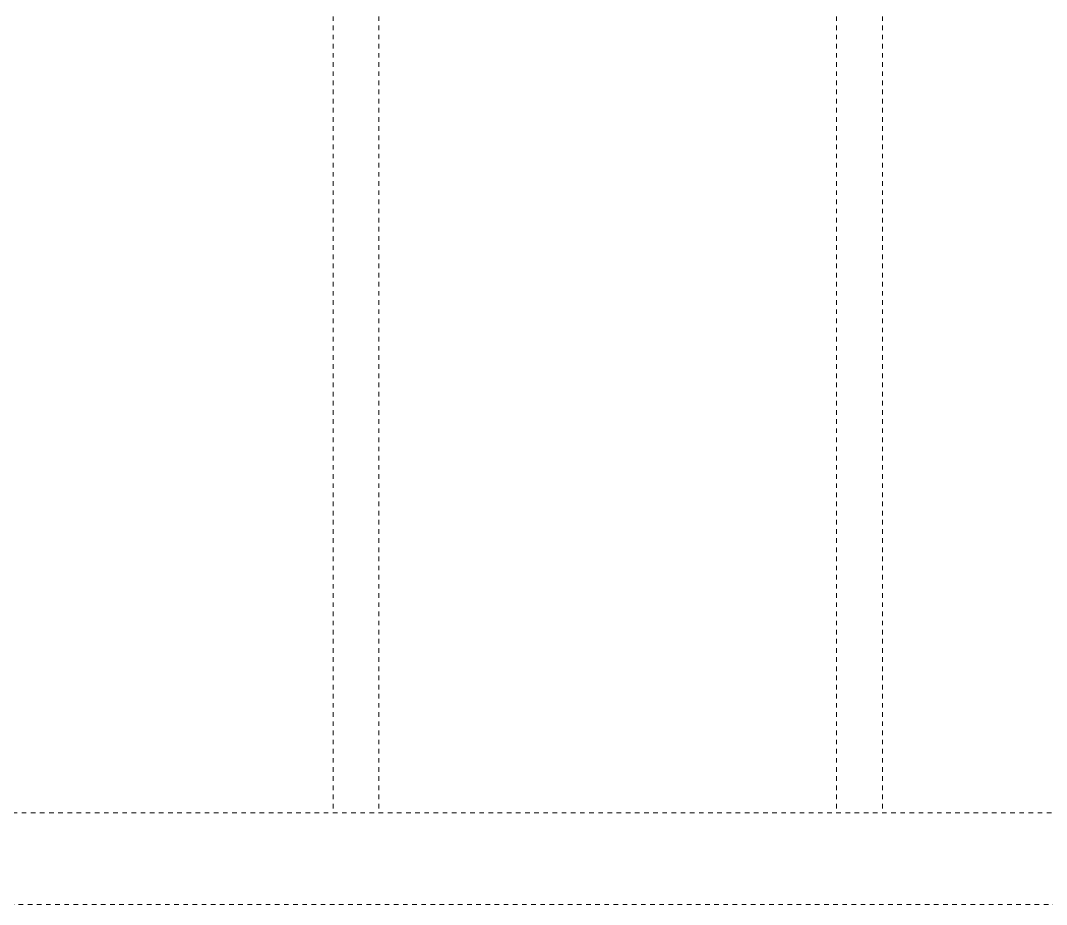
# Model space of a CAD drawing. Header units: inches. Extents: x -4688 to 1542, y -3558 to 978.
# Drawn here: x 216.44 to 238.86, y 776.52 to 795.83 of the extents above; entities that cross this region are included whole.
import ezdxf

# ---------------------------------------------------------------- set-up
doc = ezdxf.new("R2010")
doc.units = ezdxf.units.IN
doc.header["$MEASUREMENT"] = 0
doc.linetypes.add('Overhead 1_16_', pattern=[0.101562, 0.0625, -0.039062])
doc.layers.add('S-STRS-MBND', color=31, linetype='Continuous', lineweight=18)

msp = doc.modelspace()

# ---------------------------------------------------------------- linework, layer by layer
at = {"layer": 'S-STRS-MBND', "linetype": 'Overhead 1_16_', "lineweight": 9}
for p, q in [((223.276, 814.521), (223.276, 778.521)), ((224.276, 814.521), (224.276, 778.521)), ((234.276, 814.521), (234.276, 778.521)), ((235.276, 814.521), (235.276, 778.521)), ((187.67, 778.521), (300.276, 778.521)), ((188.603, 776.521), (300.276, 776.521))]:
    msp.add_line(p, q, dxfattribs=at)

doc.saveas('drawing.dxf')
